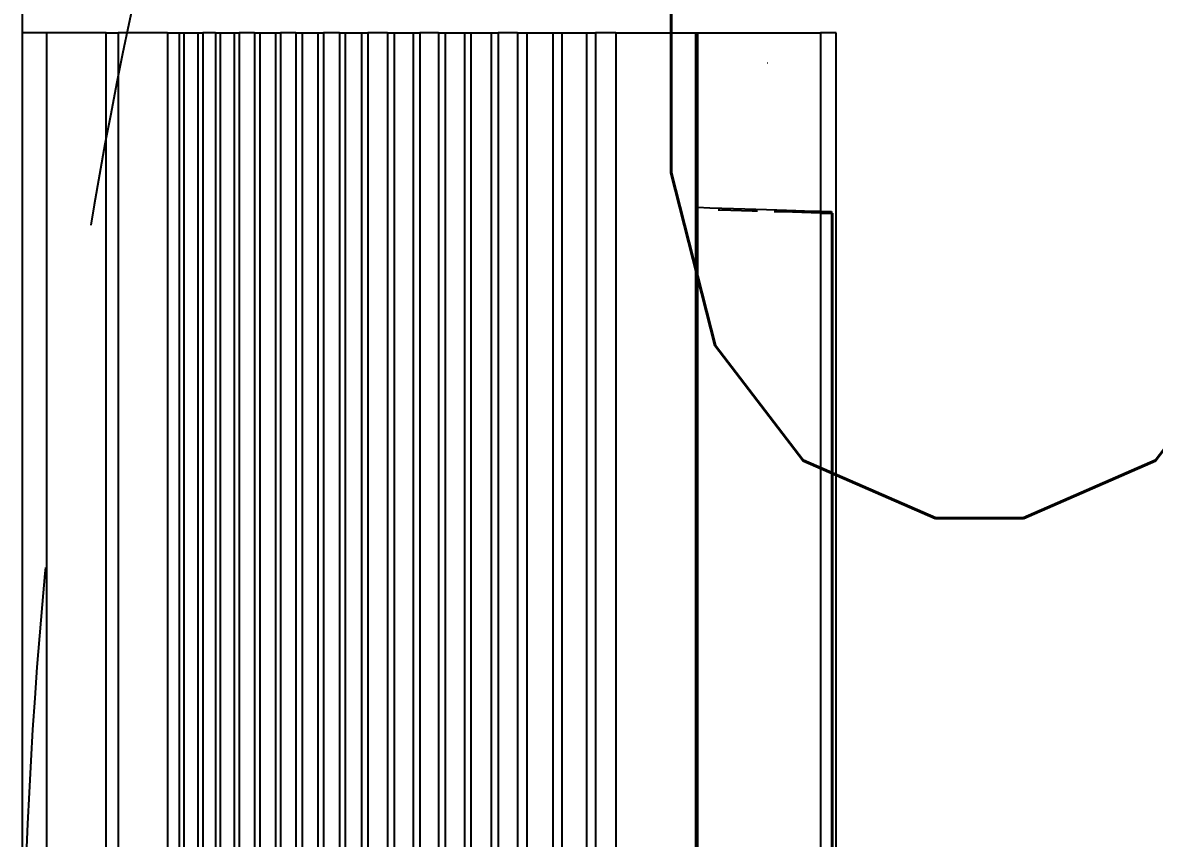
# Model space of a CAD drawing. Header units: inches. Extents: x 16928 to 514628, y -1471 to 241387.
# Drawn here: x 51863.6 to 52191.3, y 36245.5 to 36481.7 of the extents above; entities that cross this region are included whole.
import ezdxf
from ezdxf.enums import TextEntityAlignment as Align

# ---------------------------------------------------------------- set-up
doc = ezdxf.new("R2010")
doc.units = ezdxf.units.IN
doc.header["$MEASUREMENT"] = 0
doc.linetypes.add('HIDDEN', pattern=[0.375, 0.25, -0.125])
for name, color, linetype in [('12. mRspecT - LEGEND', 1, 'Continuous'), ('Edges', 7, 'Continuous'), ('stair', 8, 'Continuous')]:
    doc.layers.add(name, color=color, linetype=linetype)
doc.layers.add('t3', color=8, linetype='Continuous', lineweight=25)
doc.styles.add('LAILA', font='romans.shx', dxfattribs={"width": 0.85})

# ---------------------------------------------------------------- blocks, each defined once
blk = doc.blocks.new('air con')
at = {"layer": 'Edges'}
for p, q in [((71.402, 41.898), (152.402, 41.898)), ((152.402, 41.095), (152.402, 41.898)), ((71.402, 41.095), (152.402, 41.095)), ((152.402, 39.122), (152.402, 41.095)), ((71.402, 39.122), (152.402, 39.122)), ((152.402, 39.122), (152.402, 38.724)), ((152.402, 38.724), (71.402, 38.724)), ((152.402, 37.092), (152.402, 38.724)), ((152.402, 37.092), (71.402, 37.092)), ((152.402, 37.092), (152.402, 36.701)), ((152.402, 36.701), (71.402, 36.701)), ((152.402, 36.542), (71.402, 36.542)), ((152.402, 36.701), (152.402, 36.542)), ((152.402, 36.542), (152.402, 36.078)), ((152.402, 36.078), (71.402, 36.078)), ((152.402, 36.078), (152.402, 35.914)), ((152.402, 35.914), (71.402, 35.914)), ((152.402, 35.493), (152.402, 35.914)), ((152.402, 35.493), (71.402, 35.493)), ((152.402, 35.34), (71.402, 35.34)), ((152.402, 35.493), (152.402, 35.34)), ((152.402, 35.34), (152.402, 34.877)), ((152.402, 34.877), (71.402, 34.877)), ((152.402, 34.709), (71.402, 34.709)), ((152.402, 34.877), (152.402, 34.709)), ((152.402, 34.207), (152.402, 34.709)), ((152.402, 34.207), (71.402, 34.207)), ((152.402, 34.207), (152.402, 34.022)), ((152.402, 34.022), (71.402, 34.022)), ((152.402, 34.022), (152.402, 33.51)), ((152.402, 33.51), (71.402, 33.51)), ((152.402, 33.51), (152.402, 33.335)), ((152.402, 33.335), (71.402, 33.335)), ((152.402, 32.826), (152.402, 33.335)), ((152.402, 32.826), (71.402, 32.826)), ((152.402, 32.826), (152.402, 32.625)), ((152.402, 32.625), (71.402, 32.625)), ((152.402, 32.625), (152.402, 32.098)), ((152.402, 32.098), (71.402, 32.098)), ((152.402, 32.098), (152.402, 31.911)), ((152.402, 31.911), (71.402, 31.911)), ((152.402, 31.378), (152.402, 31.911)), ((152.402, 31.378), (71.402, 31.378)), ((152.402, 31.189), (71.402, 31.189)), ((152.402, 31.378), (152.402, 31.189)), ((152.402, 31.189), (152.402, 30.654)), ((152.402, 30.654), (71.402, 30.654)), ((152.402, 30.439), (71.402, 30.439)), ((152.402, 30.654), (152.402, 30.439)), ((152.402, 29.791), (152.402, 30.439)), ((152.402, 29.791), (71.402, 29.791)), ((152.402, 29.791), (152.402, 29.562)), ((152.402, 29.562), (71.402, 29.562)), ((152.402, 29.562), (152.402, 28.935)), ((152.402, 28.935), (71.402, 28.935)), ((152.402, 28.935), (152.402, 28.714)), ((152.402, 28.714), (71.402, 28.714)), ((152.402, 28.092), (152.402, 28.714)), ((152.402, 28.092), (71.402, 28.092)), ((152.402, 27.871), (71.402, 27.871)), ((152.402, 28.092), (152.402, 27.871)), ((152.402, 27.871), (152.402, 27.226)), ((152.402, 27.226), (71.402, 27.226)), ((152.402, 27.226), (152.402, 27.024)), ((152.402, 27.024), (71.402, 27.024)), ((152.402, 27.024), (152.402, 26.349)), ((152.402, 26.349), (71.402, 26.349)), ((152.402, 26.349), (152.402, 26.117)), ((152.402, 26.117), (71.402, 26.117)), ((152.402, 25.469), (152.402, 26.117)), ((152.402, 25.469), (71.402, 25.469)), ((152.402, 25.469), (152.402, 25.162)), ((152.402, 25.162), (71.402, 25.162)), ((152.402, 25.162), (152.402, 24.304)), ((152.402, 24.304), (71.402, 24.304)), ((152.402, 24.304), (152.402, 24.002)), ((152.402, 24.002), (71.402, 24.002)), ((152.402, 24.002), (152.402, 23.184)), ((152.402, 23.184), (71.402, 23.184)), ((152.402, 23.184), (152.402, 22.883)), ((152.402, 22.883), (71.402, 22.883)), ((152.402, 22.213), (152.402, 22.883)), ((152.402, 22.213), (71.402, 22.213)), ((152.402, 22.213), (152.402, 19.568)), ((152.402, 19.568), (71.402, 19.568)), ((152.402, 19.568), (152.402, 19.493)), ((152.402, 19.493), (71.402, 19.493)), ((146.588, 19.085), (146.601, 19.493)), ((152.402, 19.493), (152.402, 15.42)), ((146.514, 18.752), (146.516, 18.813)), ((146.575, 18.687), (146.588, 19.085)), ((146.504, 18.391), (146.514, 18.752)), ((146.562, 18.299), (146.575, 18.687)), ((146.484, 17.685), (146.494, 18.035)), ((146.494, 18.035), (146.504, 18.391)), ((146.55, 17.923), (146.562, 18.299)), ((146.479, 17.503), (146.484, 17.685)), ((146.538, 17.558), (146.55, 17.923)), ((146.527, 17.206), (146.538, 17.558)), ((146.456, 16.673), (146.464, 16.956)), ((146.516, 16.869), (146.527, 17.206)), ((151.402, 17.184), (151.402, 17.175)), ((146.447, 16.349), (146.456, 16.673)), ((146.495, 16.239), (146.505, 16.546)), ((146.505, 16.546), (146.516, 16.869)), ((146.438, 16.032), (146.447, 16.349)), ((146.486, 15.948), (146.495, 16.239)), ((146.429, 15.722), (146.438, 16.032)), ((146.477, 15.675), (146.486, 15.948)), ((146.421, 15.42), (76.921, 15.42)), ((146.421, 15.42), (146.429, 15.722)), ((146.468, 15.42), (146.421, 15.42)), ((146.421, 15.42), (146.421, 15.051)), ((146.468, 15.42), (146.477, 15.675)), ((152.402, 15.42), (146.468, 15.42)), ((146.468, 15.42), (146.468, 15.051)), ((152.402, 14.898), (152.402, 15.42)), ((146.421, 15.051), (76.921, 15.051)), ((146.468, 15.051), (146.421, 15.051)), ((146.421, 15.051), (146.421, 15.012)), ((71.402, 14.898), (152.402, 14.898)), ((146.421, 15.012), (76.921, 15.012))]:
    blk.add_line(p, q, dxfattribs=at)
blk = doc.blocks.new('2.0 HP AIR CONDITION')
at = {"xscale": 8.72523083075772, "yscale": 8.72523083075772, "zscale": 8.72523083075772}
blk.add_blockref('air con', (-1610.13, 83.28), dxfattribs=at)

msp = doc.modelspace()

# ---------------------------------------------------------------- linework, layer by layer
at = {"layer": '12. mRspecT - LEGEND'}
msp.add_lwpolyline([(53513.76, 34610.48), (51863.56, 34610.48), (51863.56, 37610.48), (55288.56, 37610.48), (55288.56, 44260.48), (53288.56, 44260.48), (53288.56, 56110.48), (57288.56, 56110.48), (57288.56, 58610.48), (65138.56, 58610.48), (65138.56, 56785.48), (68563.28, 56785.48), (68563.56, 57160.48)], dxfattribs=at)
at = {"layer": 'stair', "linetype": 'HIDDEN', "ltscale": 800}
msp.add_arc((53288.56, 36185.48), 1425, 90, 270, dxfattribs=at)

# ---------------------------------------------------------------- block references
at = {"rotation": 89.9999999999959}
msp.add_blockref('2.0 HP AIR CONDITION', (52312.41, 36759.15), dxfattribs=at)

# ---------------------------------------------------------------- texts
at = {"layer": 't3', "style": 'LAILA', "width": 0.85}
msp.add_text('UTILITI', height=350, dxfattribs=at).set_placement((52000.41, 36688.26), align=Align.TOP_LEFT)

doc.saveas('drawing.dxf')
